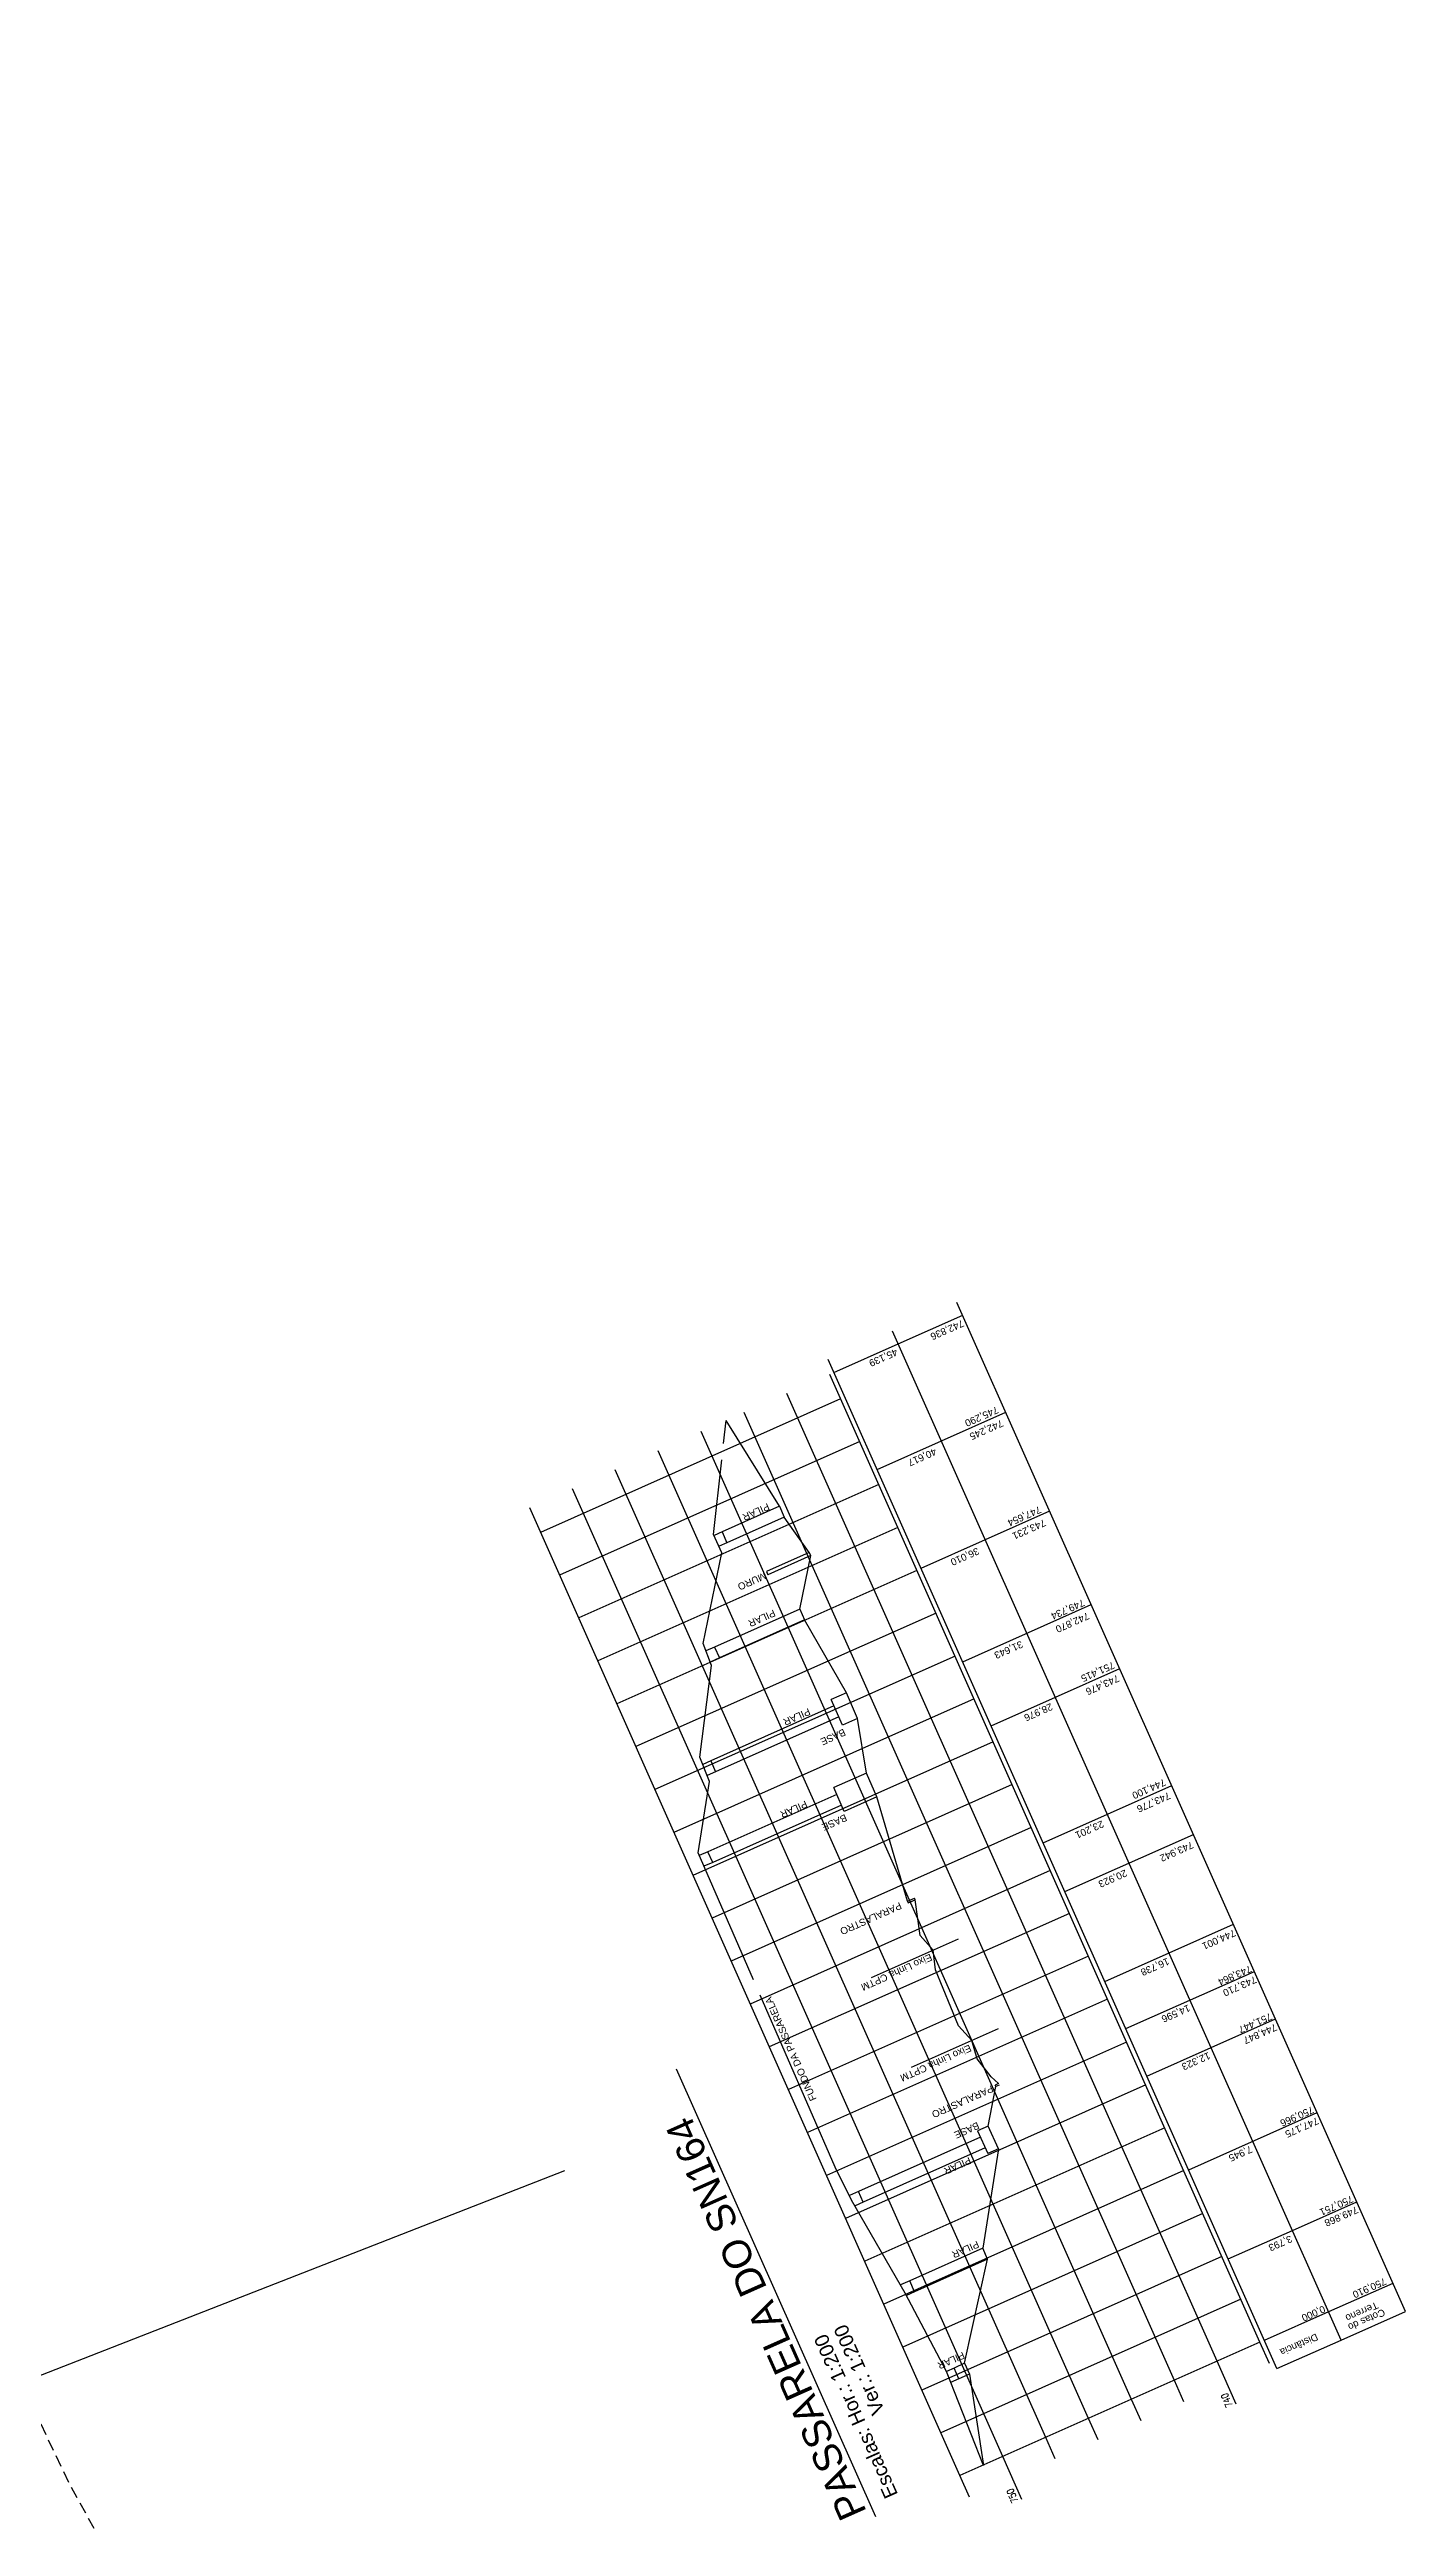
# Model space of a CAD drawing. Header units: metres. Extents: x 318500 to 325275, y 7408834 to 7428799.
# Drawn here: x 321453 to 321510.8, y 7409375.2 to 7409480.5 of the extents above; entities that cross this region are included whole.
import ezdxf

# ---------------------------------------------------------------- set-up
doc = ezdxf.new("R2010")
doc.units = ezdxf.units.M
doc.header["$MEASUREMENT"] = 0
for name, pattern in [('CONTINUO', [0]), ('DASHED', [0.75, 0.5, -0.25]), ('TRACEJADO', [8.7, 8, -0.7])]:
    doc.linetypes.add(name, pattern=pattern)
doc.layers.add('TEXTO', color=45, linetype='Continuous')
doc.layers.add('Área', color=255, linetype='DASHED', plot=False)
doc.styles.add('ARIAL', font='arial.ttf')
doc.styles.add('ROMANS', font='romans', dxfattribs={"height": 0.2})

msp = doc.modelspace()

# ---------------------------------------------------------------- linework, layer by layer
at = {"layer": 'TEXTO', "linetype": 'TRACEJADO', "elevation": 591.2, "flags": 128}
for points in [[(321480.9, 7409412.62), (321481.7, 7409416.48), (321481.35, 7409417.26), (321481.88, 7409422.12)], [(321480.76, 7409407.77), (321481.26, 7409411.67), (321480.9, 7409412.62)], [(321480.69, 7409403.69), (321481.18, 7409406.73), (321480.76, 7409407.77)], [(321486.53, 7409390.3), (321480.69, 7409403.69)], [(321491.78, 7409400.02), (321488.07, 7409398.37)], [(321493.48, 7409396.19), (321489.77, 7409394.54)], [(321489.51, 7409384.93), (321487.23, 7409388.89)], [(321491.27, 7409381.59), (321489.51, 7409384.93)], [(321492.85, 7409377.59), (321491.27, 7409381.59)]]:
    msp.add_lwpolyline(points, dxfattribs=at)
at = {"layer": 'TEXTO', "linetype": 'CONTINUO'}
for points in [[(321510.84, 7409384.15, 591.2), (321491.72, 7409427.15, 591.2)], [(321508.1, 7409382.93, 591.2), (321488.98, 7409425.93, 591.2)], [(321489.22, 7409425.38, 591.2), (321491.97, 7409426.6, 591.2)], [(321505.36, 7409381.71, 591.2), (321486.24, 7409424.71, 591.2)], [(321486.48, 7409424.16, 591.2), (321489.22, 7409425.38, 591.2)], [(321504.64, 7409382.84, 738.8), (321486.3, 7409424.08, 738.8)], [(321486.76, 7409423.04, 738.8), (321473.97, 7409417.35, 741.6)], [(321502.82, 7409382.03, 739.2), (321484.47, 7409423.27, 739.2)], [(321499.16, 7409380.4, 740), (321480.82, 7409421.65, 740)], [(321484.16, 7409418.46, 739.65), (321481.88, 7409422.12, 739.77)], [(321500.99, 7409381.21, 739.6), (321482.65, 7409422.46, 739.6)], [(321488.32, 7409420.03, 591.2), (321493.8, 7409422.47, 591.2)], [(321487.58, 7409421.22, 738.8), (321474.78, 7409415.53, 741.6)], [(321497.33, 7409379.59, 740.4), (321478.99, 7409420.83, 740.4)], [(321495.51, 7409378.78, 740.8), (321477.16, 7409420.02, 740.8)], [(321491.85, 7409377.15, 741.6), (321473.51, 7409418.39, 741.6)], [(321493.68, 7409377.96, 741.2), (321475.34, 7409419.21, 741.2)], [(321488.39, 7409419.39, 738.8), (321475.6, 7409413.7, 741.6)], [(321484.16, 7409418.46, 591.2), (321481.71, 7409417.37, 591.2)], [(321484.16, 7409418.46, 740.19), (321484.36, 7409417.99, 591.2)], [(321489.2, 7409417.56, 738.8), (321476.41, 7409411.87, 741.6)], [(321481.71, 7409417.37, 591.2), (321481.37, 7409417.22, 591.2)], [(321481.71, 7409417.37, 740.18), (321481.92, 7409416.91, 591.2)], [(321484.36, 7409417.99, 591.2), (321481.92, 7409416.91, 591.2)], [(321485.02, 7409414.08, 739.85), (321485.49, 7409416.36, 739.58), (321485.43, 7409416.49, 591.2), (321484.36, 7409417.99, 591.2)], [(321490.19, 7409415.82, 591.2), (321495.68, 7409418.26, 591.2)], [(321481.92, 7409416.91, 591.2), (321481.58, 7409416.76, 591.2)], [(321485.43, 7409416.49, 591.2), (321483.6, 7409415.68, 591.2)], [(321485.49, 7409416.36, 739.58), (321483.66, 7409415.54, 591.2)], [(321490.01, 7409415.73, 591.2), (321477.22, 7409410.04, 591.2)], [(321483.6, 7409415.68, 739.98), (321483.66, 7409415.54, 591.2)], [(321491.97, 7409411.83, 591.2), (321497.45, 7409414.27, 591.2)], [(321490.83, 7409413.91, 738.8), (321478.04, 7409408.22, 741.6)], [(321485.02, 7409414.08, 591.2), (321481.39, 7409412.46, 740.64)], [(321485.23, 7409413.62, 591.2), (321481.6, 7409412, 740.64)], [(321485.02, 7409414.08, 739.85), (321485.23, 7409413.62, 591.2)], [(321487.01, 7409410.51, 739.77), (321485.23, 7409413.62, 591.2)], [(321491.64, 7409412.08, 738.8), (321478.85, 7409406.39, 741.6)], [(321481.39, 7409412.46, 591.2), (321481.02, 7409412.3, 591.2)], [(321481.39, 7409412.46, 740.64), (321481.6, 7409412, 740.64)], [(321481.6, 7409412, 740.64), (321481.2, 7409411.82, 591.2)], [(321493.18, 7409409.11, 591.2), (321498.66, 7409411.55, 591.2)], [(321492.45, 7409410.25, 738.8), (321479.66, 7409404.56, 741.6)], [(321486.48, 7409409.95, 591.2), (321481.23, 7409407.61, 591.2)], [(321487.01, 7409410.51, 739.77), (321486.36, 7409410.22, 591.2)], [(321486.85, 7409409.13, 591.2), (321486.36, 7409410.22, 591.2)], [(321487.49, 7409409.42, 739.77), (321487.01, 7409410.51, 739.77)], [(321486.69, 7409409.49, 591.2), (321481.43, 7409407.15, 741.07)], [(321487.49, 7409409.42, 591.2), (321486.85, 7409409.13, 591.2)], [(321487.87, 7409407.09, 739.9), (321487.49, 7409409.42, 739.77)], [(321493.27, 7409408.42, 738.8), (321480.47, 7409402.73, 741.6)], [(321481.23, 7409407.61, 591.2), (321480.89, 7409407.46, 591.2)], [(321481.43, 7409407.15, 741.07), (321481.07, 7409406.99, 591.2)], [(321481.23, 7409407.61, 739.74), (321481.43, 7409407.15, 591.2)], [(321487.87, 7409407.09, 739.77), (321486.47, 7409406.47, 591.2)], [(321488.31, 7409406.08, 739.9), (321487.87, 7409407.09, 739.9)], [(321486.6, 7409406.18, 591.2), (321481.11, 7409403.74, 591.2)], [(321494.08, 7409406.6, 738.8), (321481.29, 7409400.91, 741.6)], [(321486.8, 7409405.72, 591.2), (321481.31, 7409403.28, 591.2)], [(321486.92, 7409405.46, 740.2), (321486.47, 7409406.47, 591.2)], [(321488.31, 7409406.08, 739.77), (321486.92, 7409405.46, 740.2)], [(321489.61, 7409401.63, 740.02), (321488.31, 7409406.08, 739.9)], [(321495.4, 7409404.12, 591.2), (321500.88, 7409406.56, 591.2)], [(321494.89, 7409404.77, 738.8), (321482.1, 7409399.08, 741.6)], [(321481.11, 7409403.74, 741.4), (321480.74, 7409403.58, 591.2)], [(321481.31, 7409403.28, 741.4), (321481.11, 7409403.74, 741.4)], [(321496.32, 7409402.04, 591.2), (321501.81, 7409404.48, 591.2)], [(321481.31, 7409403.28, 591.2), (321480.94, 7409403.12, 591.2)], [(321495.7, 7409402.94, 738.8), (321482.91, 7409397.25, 741.6)], [(321489.61, 7409401.63, 740.02), (321489.91, 7409401.76, 591.2)], [(321489.61, 7409401.63, 740.02), (321489.64, 7409401.56, 591.2)], [(321489.64, 7409401.56, 591.2), (321489.94, 7409401.69, 591.2)], [(321489.94, 7409401.69, 739.96), (321489.91, 7409401.76, 591.2)], [(321490.16, 7409400.17, 740.04), (321489.94, 7409401.69, 739.96)], [(321496.52, 7409401.11, 738.8), (321483.72, 7409395.42, 741.6)], [(321498.02, 7409398.21, 591.2), (321503.51, 7409400.65, 591.2)], [(321490.81, 7409398.71, 740.04), (321490.71, 7409399.54, 739.99), (321490.16, 7409400.17, 740.04)], [(321497.33, 7409399.29, 738.8), (321484.54, 7409393.6, 741.6)], [(321491.79, 7409396.32, 740.05), (321490.81, 7409398.71, 740.01)], [(321498.92, 7409396.2, 591.2), (321504.4, 7409398.63, 591.2)], [(321498.14, 7409397.46, 738.8), (321485.35, 7409391.77, 741.6)], [(321493.49, 7409393.86, 739.94), (321493.18, 7409394.14, 739.98), (321492.59, 7409394.92, 740.02), (321492.36, 7409395.69, 740), (321491.79, 7409396.32, 740.05)], [(321499.82, 7409394.18, 591.2), (321505.3, 7409396.62, 591.2)], [(321498.95, 7409395.63, 738.8), (321486.16, 7409389.94, 741.6)], [(321488.26, 7409375.4, 591.2), (321479.77, 7409394.48, 591.2)], [(321499.77, 7409393.8, 738.8), (321486.97, 7409388.11, 741.6)], [(321493.06, 7409392.05, 740.17), (321493.38, 7409393.73, 739.97)], [(321493.49, 7409393.86, 739.94), (321493.35, 7409393.79, 591.2)], [(321493.38, 7409393.73, 739.97), (321493.35, 7409393.79, 591.2)], [(321493.52, 7409393.79, 739.94), (321493.38, 7409393.73, 591.2)], [(321493.06, 7409392.05, 740.17), (321492.6, 7409391.85, 591.2)], [(321493.49, 7409391.08, 591.2), (321493.06, 7409392.05, 740.17)], [(321501.6, 7409390.18, 591.2), (321507.08, 7409392.62, 591.2)], [(321492.73, 7409391.57, 591.2), (321487.52, 7409389.26, 591.2)], [(321492.93, 7409391.12, 591.2), (321487.72, 7409388.8, 591.2)], [(321500.58, 7409391.98, 738.8), (321487.79, 7409386.29, 741.6)], [(321492.6, 7409391.85, 591.2), (321493.04, 7409390.88, 591.2)], [(321493.49, 7409391.08, 740.17), (321492.82, 7409386.84, 591.2)], [(321493.49, 7409391.08, 591.2), (321493.04, 7409390.88, 591.2)], [(321290.62, 7409318.16, 0), (321475.01, 7409390.15, 0)], [(321487.23, 7409388.89, 741.49), (321486.53, 7409390.3, 741.5)], [(321501.39, 7409390.15, 738.8), (321488.6, 7409384.46, 741.6)], [(321487.52, 7409389.26, 591.2), (321487.14, 7409389.09, 591.2)], [(321487.72, 7409388.8, 741.41), (321487.52, 7409389.26, 741.41)], [(321487.72, 7409388.8, 741.41), (321487.38, 7409388.65, 591.2)], [(321502.2, 7409388.32, 738.8), (321489.41, 7409382.63, 741.6)], [(321506.03, 7409387.6, 591.2), (321508.77, 7409388.82, 591.2)], [(321492.82, 7409386.84, 591.2), (321489.71, 7409385.45, 591.2)], [(321493.03, 7409386.37, 591.2), (321492.82, 7409386.84, 591.2)], [(321503.28, 7409386.39, 591.2), (321506.03, 7409387.6, 591.2)], [(321493.03, 7409386.37, 591.2), (321489.92, 7409384.99, 591.2)], [(321503.02, 7409386.49, 738.8), (321490.23, 7409380.8, 741.6)], [(321492.05, 7409381.94, 591.2), (321493.03, 7409386.37, 591.2)], [(321489.71, 7409385.45, 741.32), (321489.31, 7409385.28, 591.2)], [(321489.92, 7409384.99, 741.32), (321489.57, 7409384.83, 591.2)], [(321489.92, 7409384.99, 741.32), (321489.71, 7409385.45, 741.32)], [(321503.83, 7409384.67, 738.8), (321491.04, 7409378.98, 741.6)], [(321507.57, 7409384.14, 591.2), (321510.31, 7409385.36, 591.2)], [(321504.83, 7409382.92, 591.2), (321507.57, 7409384.14, 591.2)], [(321508.1, 7409382.93, 591.2), (321510.84, 7409384.15, 591.2)], [(321504.64, 7409382.84, 738.8), (321491.85, 7409377.15, 741.6)], [(321504.64, 7409382.84, 738.8), (321491.85, 7409377.15, 739)], [(321505.05, 7409381.93, 738.8), (321504.64, 7409382.84, 738.8)], [(321505.36, 7409381.71, 591.2), (321508.1, 7409382.93, 591.2)], [(321491.6, 7409381.73, 741.27), (321491.27, 7409381.59, 591.2)], [(321492.05, 7409381.94, 591.2), (321491.6, 7409381.73, 591.2)], [(321491.8, 7409381.28, 741.27), (321491.6, 7409381.73, 741.27)], [(321492.26, 7409381.48, 591.2), (321491.8, 7409381.28, 591.2)], [(321492.05, 7409381.94, 591.2), (321492.26, 7409381.48, 591.2)], [(321492.26, 7409381.48, 741.17), (321492.85, 7409377.59, 741.38)], [(321503.63, 7409380.2, 739.2), (321502.82, 7409382.03, 739.2)], [(321491.8, 7409381.28, 741.27), (321491.45, 7409381.12, 591.2)], [(321501.39, 7409380.3, 739.6), (321500.99, 7409381.21, 739.6)], [(321497.74, 7409378.67, 740.4), (321497.33, 7409379.59, 740.4)], [(321499.57, 7409379.49, 740), (321499.16, 7409380.4, 740)], [(321495.91, 7409377.86, 740.8), (321495.51, 7409378.78, 740.8)], [(321494.49, 7409376.14, 741.2), (321493.68, 7409377.96, 741.2)], [(321492.26, 7409376.24, 741.6), (321491.85, 7409377.15, 741.6)]]:
    msp.add_polyline3d(points, dxfattribs=at)
at = {"layer": 'Área', "flags": 128}
msp.add_lwpolyline([(321000, 7409940.63), (321000, 7409940.63), (321007.46, 7409936.28), (321012.44, 7409933.63), (321016.23, 7409930.95), (321016.57, 7409930.69), (321021.63, 7409927.78), (321024.59, 7409926.55), (321027.87, 7409924.42), (321028.82, 7409923.72), (321029.39, 7409923.28), (321034.55, 7409918.85), (321039.28, 7409914.67), (321041.6, 7409912.52), (321049.83, 7409905.62), (321055.76, 7409899.58), (321058.83, 7409896.6), (321065.22, 7409891.75), (321069.24, 7409888.84), (321072.95, 7409885.61), (321075.28, 7409883.54), (321079.41, 7409879.98), (321080.37, 7409879.12), (321091.66, 7409869.26), (321094.21, 7409867.21), (321095.04, 7409866.38), (321103.54, 7409858.92), (321106.91, 7409856.28), (321108.56, 7409854.73), (321115.49, 7409848.27), (321125.21, 7409840.09), (321133.85, 7409830.61), (321138.06, 7409825.48), (321138.97, 7409824.16), (321144.45, 7409818.32), (321147.73, 7409813.84), (321151.44, 7409809.51), (321155.71, 7409804.62), (321159.72, 7409799.5), (321164.75, 7409793.59), (321170.17, 7409786.67), (321177.67, 7409777.95), (321179.57, 7409775.27), (321180.8, 7409773.93), (321188.76, 7409764.16), (321190.51, 7409761.73), (321190.8, 7409761.41), (321191.39, 7409760.83), (321194.63, 7409757.03), (321194.91, 7409756.72), (321197.52, 7409753.21), (321199.28, 7409750.95), (321201.17, 7409748.05), (321203.43, 7409744.86), (321207.14, 7409740.09), (321212.46, 7409733.34), (321214.16, 7409730.71), (321217.49, 7409726.34), (321218.27, 7409725.21), (321218.5, 7409724.69), (321220.4, 7409722.22), (321220.74, 7409721.85), (321223.07, 7409718.98), (321225.16, 7409715.79), (321229.5, 7409710.45), (321231.24, 7409707.66), (321231.65, 7409707.12), (321233.42, 7409704.97), (321233.84, 7409704.53), (321236.2, 7409701.27), (321237.07, 7409700.22), (321237.86, 7409699.05), (321241.44, 7409694.35), (321244.9, 7409689.52), (321246.01, 7409688.3), (321249.33, 7409683.48), (321250.77, 7409680.88), (321259.17, 7409670.37), (321260.89, 7409668.2), (321263.5, 7409664.7), (321264.54, 7409662.93), (321265.58, 7409661.44), (321268.99, 7409656.96), (321274.96, 7409649.38), (321275.75, 7409648.28), (321278.95, 7409643.97), (321281.26, 7409640.76), (321284.67, 7409635.87), (321284.88, 7409635.69), (321286.01, 7409634.38), (321287.23, 7409632.64), (321287.49, 7409632.45), (321294.1, 7409622.7), (321296.39, 7409619.59), (321300.72, 7409614.52), (321302.32, 7409612.56), (321303.43, 7409610.95), (321307.18, 7409605.93), (321308.8, 7409603.61), (321315.24, 7409595.23), (321315.86, 7409594.48), (321316.21, 7409593.83), (321319.04, 7409589.91), (321325.35, 7409581.74), (321325.81, 7409580.83), (321329.86, 7409575.38), (321332.36, 7409572.28), (321334.99, 7409567.95), (321335.72, 7409566.93), (321336.21, 7409566.32), (321341.04, 7409560.09), (321345.36, 7409553.4), (321349.04, 7409548.75), (321349.93, 7409547.38), (321358.87, 7409534.71), (321363.45, 7409528.21), (321365.07, 7409525.86), (321366.99, 7409522.98), (321369.42, 7409519.61), (321371.61, 7409516.07), (321371.93, 7409515.59), (321374.34, 7409512.62), (321377.98, 7409507.05), (321379.55, 7409505.15), (321379.89, 7409504.67), (321381.11, 7409503.24), (321382.21, 7409501.56), (321387.82, 7409493.67), (321391.83, 7409487.78), (321393.11, 7409485.8), (321394.65, 7409483.73), (321395.88, 7409482.26), (321398.16, 7409478.98), (321398.61, 7409478.23), (321400.05, 7409476.27), (321400.96, 7409474.93), (321402.17, 7409473.12), (321403.13, 7409471.56), (321405.84, 7409467.81), (321409.55, 7409461.98), (321412.02, 7409457.92), (321414.34, 7409453.87), (321415.2, 7409451.51), (321419.09, 7409444.49), (321420.56, 7409441.83), (321420.77, 7409441.54), (321423.29, 7409436.57), (321425.41, 7409432.42), (321425.6, 7409431.84), (321426.83, 7409429.34), (321427.43, 7409427.93), (321430.15, 7409423.44), (321430.69, 7409422.26), (321430.88, 7409421.9), (321431.55, 7409420.63), (321431.65, 7409420.41), (321432.47, 7409418.79), (321432.88, 7409418.01), (321433.6, 7409416.73), (321434.21, 7409415.39), (321435.97, 7409412.14), (321437.06, 7409409.81), (321437.97, 7409408.26), (321438.17, 7409407.7), (321439.14, 7409405.88), (321439.29, 7409405.57), (321439.39, 7409405.4), (321442.7, 7409399.12), (321443.96, 7409395.85), (321446.05, 7409391.64), (321447.27, 7409389.05), (321451.94, 7409381.13), (321452.4, 7409379.92), (321453.93, 7409376.71), (321457.75, 7409369.88), (321457.98, 7409369.07), (321461, 7409363.59), (321461.65, 7409362.51), (321463.38, 7409357.89), (321465.46, 7409352.51), (321466.71, 7409348.26), (321466.99, 7409346.66), (321467.36, 7409345.23), (321468.24, 7409341.35), (321468.91, 7409339.15), (321469.75, 7409335.58), (321470.12, 7409334.57), (321472.15, 7409326.84), (321472.38, 7409325.15), (321473.96, 7409319.79), (321475.66, 7409313.66), (321476.19, 7409310.72), (321477.36, 7409306.1), (321477.54, 7409305.76), (321477.87, 7409304.62), (321478.73, 7409301.46), (321479.18, 7409299.56), (321480.18, 7409295.29), (321480.5, 7409294.25), (321481.16, 7409291.24), (321481.48, 7409290.13), (321483.36, 7409282.79), (321483.82, 7409281.32), (321484.52, 7409278.47), (321485.57, 7409274.89), (321486.12, 7409273.2), (321486.28, 7409272.08), (321487.23, 7409268.61), (321488.18, 7409263.93), (321488.24, 7409263.75), (321489.38, 7409260.03), (321489.69, 7409259.18), (321490.99, 7409253.8), (321491.3, 7409252.49), (321492.1, 7409249.92), (321493.86, 7409242.9), (321494.58, 7409240.41), (321494.85, 7409238.01), (321496.27, 7409232.12), (321496.91, 7409226.22), (321497.58, 7409222.68), (321498.53, 7409218.92), (321498.93, 7409214.59), (321499.74, 7409210.47), (321500.72, 7409206.22), (321501.14, 7409203.52), (321501.89, 7409198.5), (321502.01, 7409197.58), (321502.43, 7409195.9), (321503.43, 7409189.93), (321503.53, 7409188.48), (321504.28, 7409184.87), (321505.02, 7409179.75), (321505.6, 7409176.24), (321505.83, 7409175.21), (321506.95, 7409169.69), (321507.76, 7409164.87), (321508.64, 7409157.9), (321508.26, 7409151.78), (321508.42, 7409148.35), (321508.25, 7409147.26), (321508.18, 7409146.24), (321508.15, 7409145.24), (321507.96, 7409140.46), (321507.9, 7409139.3), (321507.93, 7409138.76), (321507.94, 7409136.91), (321507.81, 7409130.76), (321507.69, 7409127.04), (321507.71, 7409125.79), (321507.56, 7409120.93), (321507.48, 7409118.92), (321507.45, 7409116.87), (321507.45, 7409116.08), (321507.4, 7409114.76), (321507.41, 7409114.43), (321507.31, 7409112.82), (321507.21, 7409111.49), (321506.98, 7409110.21), (321506.84, 7409106.3), (321506.9, 7409103.3), (321506.91, 7409098.63), (321506.81, 7409095.54), (321506.46, 7409090.79), (321506.37, 7409085.95)], dxfattribs=at)

# ---------------------------------------------------------------- texts
at = {"layer": 'TEXTO', "style": 'ARIAL'}
for s, height, rotation, p in [('742,836', 0.3, 203.975, (321491.94, 7409426.42, 591.2)), ('45,139', 0.3, 203.975, (321489.11, 7409425.19, 591.2)), ('745,290', 0.3, 203.975, (321493.41, 7409422.73, 737.61)), ('742,245', 0.3, 203.975, (321493.61, 7409422.16, 737.62)), ('40,617', 0.3, 203.975, (321490.77, 7409420.95, 738.24)), ('PILAR', 0.3, 203.975, (321483.65, 7409418.6, 741.33)), ('747,654', 0.3, 203.975, (321495.23, 7409418.48, 737.62)), ('743,231', 0.3, 203.975, (321495.43, 7409417.92, 737.63)), ('36,010', 0.3, 203.975, (321492.59, 7409416.71, 738.25)), ('MURO', 0.3, 203.975, (321483.51, 7409415.66, 740)), ('749,734', 0.3, 203.975, (321497.08, 7409414.51, 737.61)), ('PILAR', 0.3, 203.975, (321483.9, 7409414.07, 741.33)), ('742,870', 0.3, 203.975, (321497.28, 7409413.95, 737.62)), ('31,643', 0.3, 203.975, (321494.45, 7409412.74, 738.23)), ('751,415', 0.3, 203.975, (321498.36, 7409411.85, 737.59)), ('743,476', 0.3, 203.975, (321498.56, 7409411.29, 737.6)), ('28,976', 0.3, 203.975, (321495.72, 7409410.08, 738.22)), ('PILAR', 0.3, 203.975, (321485.39, 7409409.87, 741.33)), ('BASE', 0.3, 203.975, (321486.89, 7409408.99, 740.31)), ('744,100', 0.3, 203.975, (321500.54, 7409406.86, 737.6)), ('PILAR', 0.3, 203.975, (321485.26, 7409405.93, 741.33)), ('743,776', 0.3, 203.975, (321500.74, 7409406.29, 737.61)), ('BASE', 0.3, 203.975, (321486.95, 7409405.35, 740.31)), ('23,201', 0.3, 203.975, (321497.9, 7409405.08, 738.22)), ('743,942', 0.3, 203.975, (321501.72, 7409404.19, 737.6)), ('20,923', 0.3, 203.975, (321498.89, 7409402.99, 738.21)), ('PARALASTRO', 0.3, 203.975, (321489.28, 7409401.6, 740.21)), ('744,001', 0.3, 203.975, (321503.52, 7409400.44, 737.57)), ('Eixo Linha CPTM', 0.3, 203.975, (321490.58, 7409399.4, 740.5)), ('16,738', 0.3, 203.975, (321500.69, 7409399.23, 738.19)), ('743,864', 0.3, 203.975, (321504.2, 7409398.91, 737.57)), ('743,710', 0.3, 203.975, (321504.41, 7409398.45, 737.57)), ('FUNDO DA PASSARELA', 0.3, 113.975, (321485.75, 7409393.2, 741.47)), ('14,596', 0.3, 203.975, (321501.58, 7409397.24, 738.19)), ('751,447', 0.3, 203.975, (321505.07, 7409396.88, 737.58)), ('744,847', 0.3, 203.975, (321505.28, 7409396.42, 737.58)), ('Eixo Linha CPTM', 0.3, 203.975, (321492.25, 7409395.53, 740.5)), ('12,323', 0.3, 203.975, (321502.44, 7409395.21, 738.2)), ('PARALASTRO', 0.3, 203.975, (321493.19, 7409393.8, 740.21)), ('PASSARELA DO SN164', 1.2, 113.975, (321487.89, 7409375.6, 742.74)), ('BASE', 0.3, 203.975, (321492.59, 7409392.23, 740.31)), ('750,966', 0.3, 203.975, (321506.85, 7409392.9, 737.58)), ('747,175', 0.3, 203.975, (321507.06, 7409392.43, 737.58)), ('7,945', 0.3, 203.975, (321504.23, 7409391.22, 738.19)), ('PILAR', 0.3, 203.975, (321492.24, 7409390.74, 741.33)), ('750,751', 0.3, 203.975, (321508.53, 7409389.1, 737.58)), ('749.868', 0.3, 203.975, (321508.74, 7409388.64, 737.58)), ('PILAR', 0.3, 203.975, (321492.58, 7409387.17, 741.33)), ('3,793', 0.3, 203.975, (321505.93, 7409387.4, 591.2)), ('750,910', 0.3, 203.975, (321509.94, 7409385.59, 591.2)), ('0,000', 0.3, 203.975, (321507.34, 7409384.41, 591.2)), ('Terreno', 0.3, 203.975, (321509.59, 7409384.57, 591.2)), ('Cotas do', 0.3, 203.975, (321509.89, 7409384.27, 591.2)), ('Escalas: Hor.: 1:200', 0.6, 113.975, (321489.22, 7409376.35, 742.23)), ('Ver.: 1:200', 0.6, 113.975, (321488.66, 7409379.91, 741.93)), ('Distância', 0.3, 203.975, (321507.03, 7409383.22, 591.2)), ('PILAR', 0.3, 203.975, (321491.97, 7409382.44, 741.33))]:
    msp.add_text(s, height=height, rotation=rotation, dxfattribs=at).set_placement(p)
at = {"layer": 'TEXTO', "style": 'ROMANS', "width": 0.8}
for s, p in [('740', (321503.49, 7409380.14, 591.2)), ('750', (321494.35, 7409376.07, 591.2))]:
    msp.add_text(s, height=0.3, rotation=113.975, dxfattribs=at).set_placement(p)

doc.saveas('drawing.dxf')
